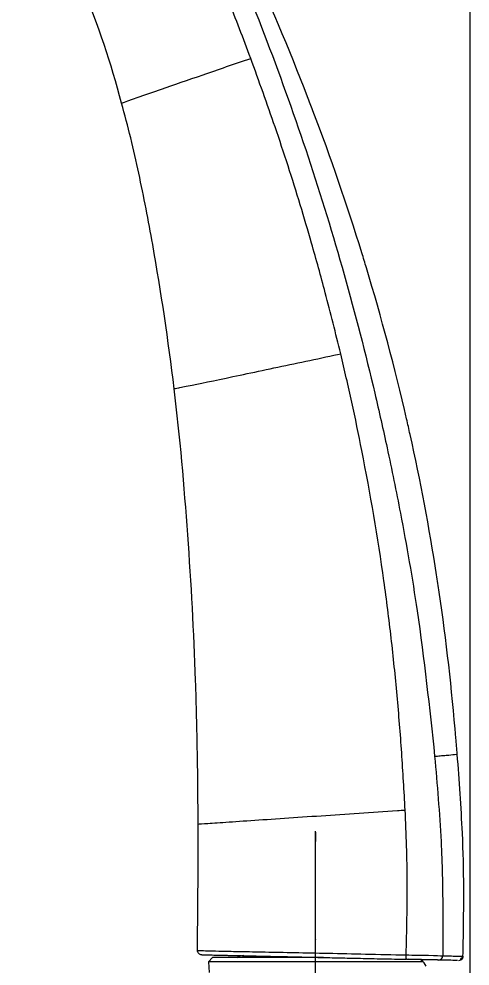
# Model space of a CAD drawing. Extents: x 0 to 1128, y 0 to 827.
# Drawn here: x 738.3 to 790.9, y 385.2 to 495.6 of the extents above; entities that cross this region are included whole.
import ezdxf

# ---------------------------------------------------------------- set-up
doc = ezdxf.new("R2010")
doc.units = 0
doc.header["$LTSCALE"] = 10
doc.header["$MEASUREMENT"] = 0
doc.linetypes.add('CENTER2', pattern=[28.575, 19.05, -3.175, 3.175, -3.175])
doc.layers.add('1', color=7, linetype='CONTINUOUS')
doc.layers.add('Cneter', color=1, linetype='CENTER2', lineweight=13)
doc.layers.add('치수선', color=7, linetype='CONTINUOUS', lineweight=20)

msp = doc.modelspace()

# ---------------------------------------------------------------- linework, layer by layer
at = {"layer": '1', "color": 7, "linetype": 'Continuous', "lineweight": -3}
for p, q in [((759.12, 387.06), (759.13, 387.06)), ((760.86, 386.24), (760.4, 385.75)), ((760.4, 385.75), (760.48, 384.51)), ((785.33, 385.75), (760.4, 385.75)), ((773.8, 386.24), (760.86, 386.24)), ((785.19, 385.89), (785.1, 385.99)), ((788.02, 385.93), (787.46, 385.94))]:
    msp.add_line(p, q, dxfattribs=at)
at = {"layer": '1', "color": 7, "linetype": 'Continuous', "lineweight": -3, "extrusion": (0, 0, -1)}
msp.add_arc((-764.48, 385.25), 1.25, 52.6039, 91.273, dxfattribs=at)
at = {"layer": '1', "color": 7, "linetype": 'Continuous', "lineweight": -3}
msp.add_arc((784.57, 384.81), 1.25, 20.5941, 60.2303, dxfattribs=at)
for points, degree, knots in [([(789.37, 409.93), (789.32, 410.56), (788.8, 416.88), (788.03, 423.86), (786.24, 435.67), (784.97, 442.4), (782.27, 454.35), (780.39, 461.4), (776.74, 473.37), (774.45, 480.02), (770, 491.64), (767.2, 498.27), (763.04, 507.22), (759.98, 513.46), (756.99, 519.07), (755.45, 521.8)], 3, [0, 0, 0, 0, 0.01614, 0.161377, 0.178828, 0.320162, 0.335868, 0.49058, 0.505884, 0.654704, 0.669424, 0.822831, 0.838005, 0.920544, 1, 1, 1, 1]), ([(755.86, 519.13), (756.96, 516.89), (759.04, 512.62), (762.9, 503.95), (767.31, 493.04), (772.11, 479.58), (776.3, 465.89), (779.22, 454.54), (781.31, 445.24), (783.03, 436.8), (785.12, 424.85), (786.13, 415.36), (786.74, 409.69)], 3, [0, 0, 0, 0, 0.065668, 0.124634, 0.249176, 0.374314, 0.499585, 0.624623, 0.681707, 0.749723, 0.85061, 1, 1, 1, 1]), ([(765.32, 491.04), (764.46, 493.34), (762.72, 497.94), (759.88, 504.83), (756.92, 511.59), (754.8, 516.02), (753.78, 518.16)], 3, [0, 0, 0, 0, 0.249552, 0.500319, 0.758347, 1, 1, 1, 1]), ([(750.29, 485.83), (749.04, 490.42), (747.59, 494.95), (744.85, 501.5), (743.83, 503.64), (741.48, 507.74), (740.1, 509.74), (738.33, 511.28)], 3, [0, 0, 0, 0, 0.5, 0.5, 0.75, 0.75, 1, 1, 1, 1]), ([(750.29, 485.83), (750.29, 485.83), (752.1, 486.48), (756.33, 487.94), (757.99, 488.52), (761.55, 489.74), (763.44, 490.4), (765.32, 491.04)], 3, [0, 0, 0, 0, 0.5, 0.5, 0.75, 0.75, 1, 1, 1, 1]), ([(775.8, 456.61), (775.21, 458.98), (774.15, 463.3), (772.54, 469.08), (770.64, 475.53), (768.32, 482.73), (766.28, 488.38), (765.32, 491.04)], 3, [0, 0, 0, 0, 0.203819, 0.370502, 0.499679, 0.764329, 1, 1, 1, 1]), ([(756.41, 452.54), (755.73, 458.18), (754.47, 466.59), (752.35, 477.67), (751.03, 483.13), (750.29, 485.83)], 3, [0, 0, 0, 0, 0.5, 0.75, 1, 1, 1, 1]), ([(756.41, 452.54), (756.41, 452.54), (756.77, 452.61), (758.88, 453.04), (762.84, 453.86), (767.54, 454.85), (771.25, 455.63), (774.02, 456.22), (775.54, 456.55), (775.8, 456.61)], 3, [0, 0, 0, 0, 0.138729, 0.277458, 0.554915, 0.693644, 0.832373, 0.971101, 1, 1, 1, 1]), ([(783.31, 403.43), (783.18, 405.65), (782.93, 410.11), (782.39, 416.79), (781.71, 423.48), (780.5, 433.01), (778.93, 442.18), (777.11, 450.98), (776.24, 454.73), (775.8, 456.61)], 3, [0, 0, 0, 0, 0.124417, 0.249115, 0.373897, 0.498907, 0.785205, 0.892323, 1, 1, 1, 1]), ([(759.19, 401.79), (759.19, 404.55), (759.13, 410.09), (758.87, 421.32), (758.08, 435.52), (757.09, 446.89), (756.41, 452.54)], 3, [0, 0, 0, 0, 0.166667, 0.333333, 0.666667, 1, 1, 1, 1]), ([(786.74, 409.69), (786.96, 409.71), (787.45, 409.76), (788.34, 409.84), (789.15, 409.91), (789.37, 409.93), (789.37, 409.93)], 3, [0, 0, 0, 0, 0.129467, 0.303634, 0.651878, 1, 1, 1, 1]), ([(786.74, 409.69), (787.03, 406.38), (787.54, 400.51), (787.71, 392.75), (787.69, 388.31), (787.68, 386.44)], 3, [0, 0, 0, 0, 0.428024, 0.759512, 1, 1, 1, 1]), ([(790.04, 386.39), (790.05, 386.91), (790.1, 389.56), (790.17, 394.34), (789.99, 401.67), (789.61, 406.87), (789.37, 409.93)], 3, [0, 0, 0, 0, 0.066284, 0.337375, 0.608435, 1, 1, 1, 1]), ([(759.19, 401.79), (759.19, 401.79), (759.68, 401.83), (762.64, 402.03), (767.77, 402.38), (773.49, 402.77), (777.93, 403.07), (781.21, 403.29), (783.01, 403.41), (783.31, 403.43)], 3, [0, 0, 0, 0, 0.138778, 0.277557, 0.555114, 0.693892, 0.832671, 0.971449, 1, 1, 1, 1]), ([(783.42, 386.54), (783.49, 389.37), (783.65, 395), (783.42, 400.63), (783.31, 403.43)], 3, [0, 0, 0, 0, 0.502912, 1, 1, 1, 1]), ([(759.12, 387.06), (759.14, 389.23), (759.19, 394.13), (759.2, 399.04), (759.19, 401.79)], 3, [0, 0, 0, 0, 0.442045, 1, 1, 1, 1]), ([(759.61, 386.56), (759.55, 386.56), (759.43, 386.58), (759.26, 386.7), (759.14, 386.88), (759.12, 387.01), (759.12, 387.06)], 3, [0, 0, 0, 0, 0.235237, 0.490172, 0.745106, 1, 1, 1, 1]), ([(759.13, 387.06), (759.15, 387.06), (759.2, 387.06), (759.62, 387.05), (760.51, 387.02), (762.01, 386.99), (764.2, 386.94), (767.05, 386.89), (770.49, 386.82), (774.43, 386.74), (778.78, 386.64), (781.84, 386.57), (783.42, 386.54)], 3, [0, 0, 0, 0, 0.047055, 0.11268, 0.188529, 0.274438, 0.36989, 0.475881, 0.592171, 0.71792, 0.853873, 1, 1, 1, 1]), ([(759.61, 386.56), (759.61, 386.56), (759.61, 386.56), (759.63, 386.56), (759.71, 386.56), (759.85, 386.55), (760.09, 386.55), (760.48, 386.54), (761.19, 386.53), (761.92, 386.51), (762.5, 386.5), (762.87, 386.49), (763.31, 386.48), (763.77, 386.47), (764.21, 386.46), (764.87, 386.44), (766.48, 386.41), (768.78, 386.36), (771.32, 386.3), (773.43, 386.25), (775.7, 386.2), (777.7, 386.16), (779.38, 386.12), (781.17, 386.08), (782.54, 386.05), (783.47, 386.03)], 3, [0, 0, 0, 0, 0.009717, 0.021592, 0.052678, 0.087439, 0.104492, 0.156169, 0.208191, 0.260966, 0.284157, 0.298443, 0.31492, 0.346217, 0.359099, 0.370359, 0.427491, 0.548459, 0.613538, 0.682261, 0.754769, 0.83154, 0.87175, 0.913234, 1, 1, 1, 1]), ([(783.47, 386.03), (783.46, 386.03), (783.44, 386.05), (783.43, 386.16), (783.42, 386.35), (783.42, 386.48), (783.42, 386.54)], 3, [0, 0, 0, 0, 0.234792, 0.489872, 0.744953, 1, 1, 1, 1]), ([(783.42, 386.54), (784.25, 386.53), (785.23, 386.51), (786.83, 386.48), (787.41, 386.46), (787.68, 386.44)], 3, [0, 0, 0, 0, 0.5, 0.5, 1, 1, 1, 1]), ([(787.68, 386.44), (787.97, 386.44), (788.56, 386.42), (789.22, 386.41), (789.69, 386.39), (789.93, 386.39), (789.99, 386.39), (790.01, 386.39)], 3, [0, 0, 0, 0, 0.225283, 0.44983, 0.673632, 0.896667, 1, 1, 1, 1]), ([(789.85, 386.04), (789.88, 386.06), (789.92, 386.11), (789.97, 386.2), (790, 386.3), (790.01, 386.36), (790.01, 386.39)], 3, [0, 0, 0, 0, 0.263029, 0.520459, 0.767365, 1, 1, 1, 1]), ([(787.19, 385.95), (787, 385.95), (786.62, 385.96), (786.25, 385.97), (785.23, 385.99), (784.65, 386), (784.06, 386.02), (783.47, 386.03)], 2, [0, 0, 0, 0.25, 0.25, 0.5, 0.75, 0.75, 1, 1, 1])]:
    msp.add_open_spline(points, degree=degree, knots=knots, dxfattribs=at)
for points, degree in [([(787.19, 385.95), (787.44, 385.94), (787.67, 386.18), (787.68, 386.44)], 3), ([(790.04, 386.39), (790.04, 386.24), (789.96, 386.07), (789.82, 385.98)], 3), ([(784.01, 386.02), (783.9, 386.02), (783.79, 386.02), (783.68, 386.03)], 3), ([(789.39, 385.9), (789.1, 385.9), (788.36, 385.92), (787.19, 385.95)], 3), ([(789.53, 385.9), (789.62, 385.89), (789.73, 385.92), (789.82, 385.98)], 3), ([(789.72, 385.93), (789.86, 386.21)], 1)]:
    msp.add_open_spline(points, degree=degree, dxfattribs=at)
at = {"layer": 'Cneter', "lineweight": -3, "ltscale": 0.5}
for points, knots in [([(772.86, 171.85), (772.86, 395.96), (772.86, 400.96)], [0.138832, 0.138832, 0.9166667, 1, 1]), ([(772.86, 353.54), (772.86, 387.74), (772.86, 392.74)], [0, 0, 0.87247, 1, 1])]:
    msp.add_open_spline(points, degree=1, knots=knots, dxfattribs=at)
at = {"layer": '치수선', "lineweight": -3}
msp.add_line((790.86, 114.1), (790.86, 680.63), dxfattribs=at)

doc.saveas('drawing.dxf')
